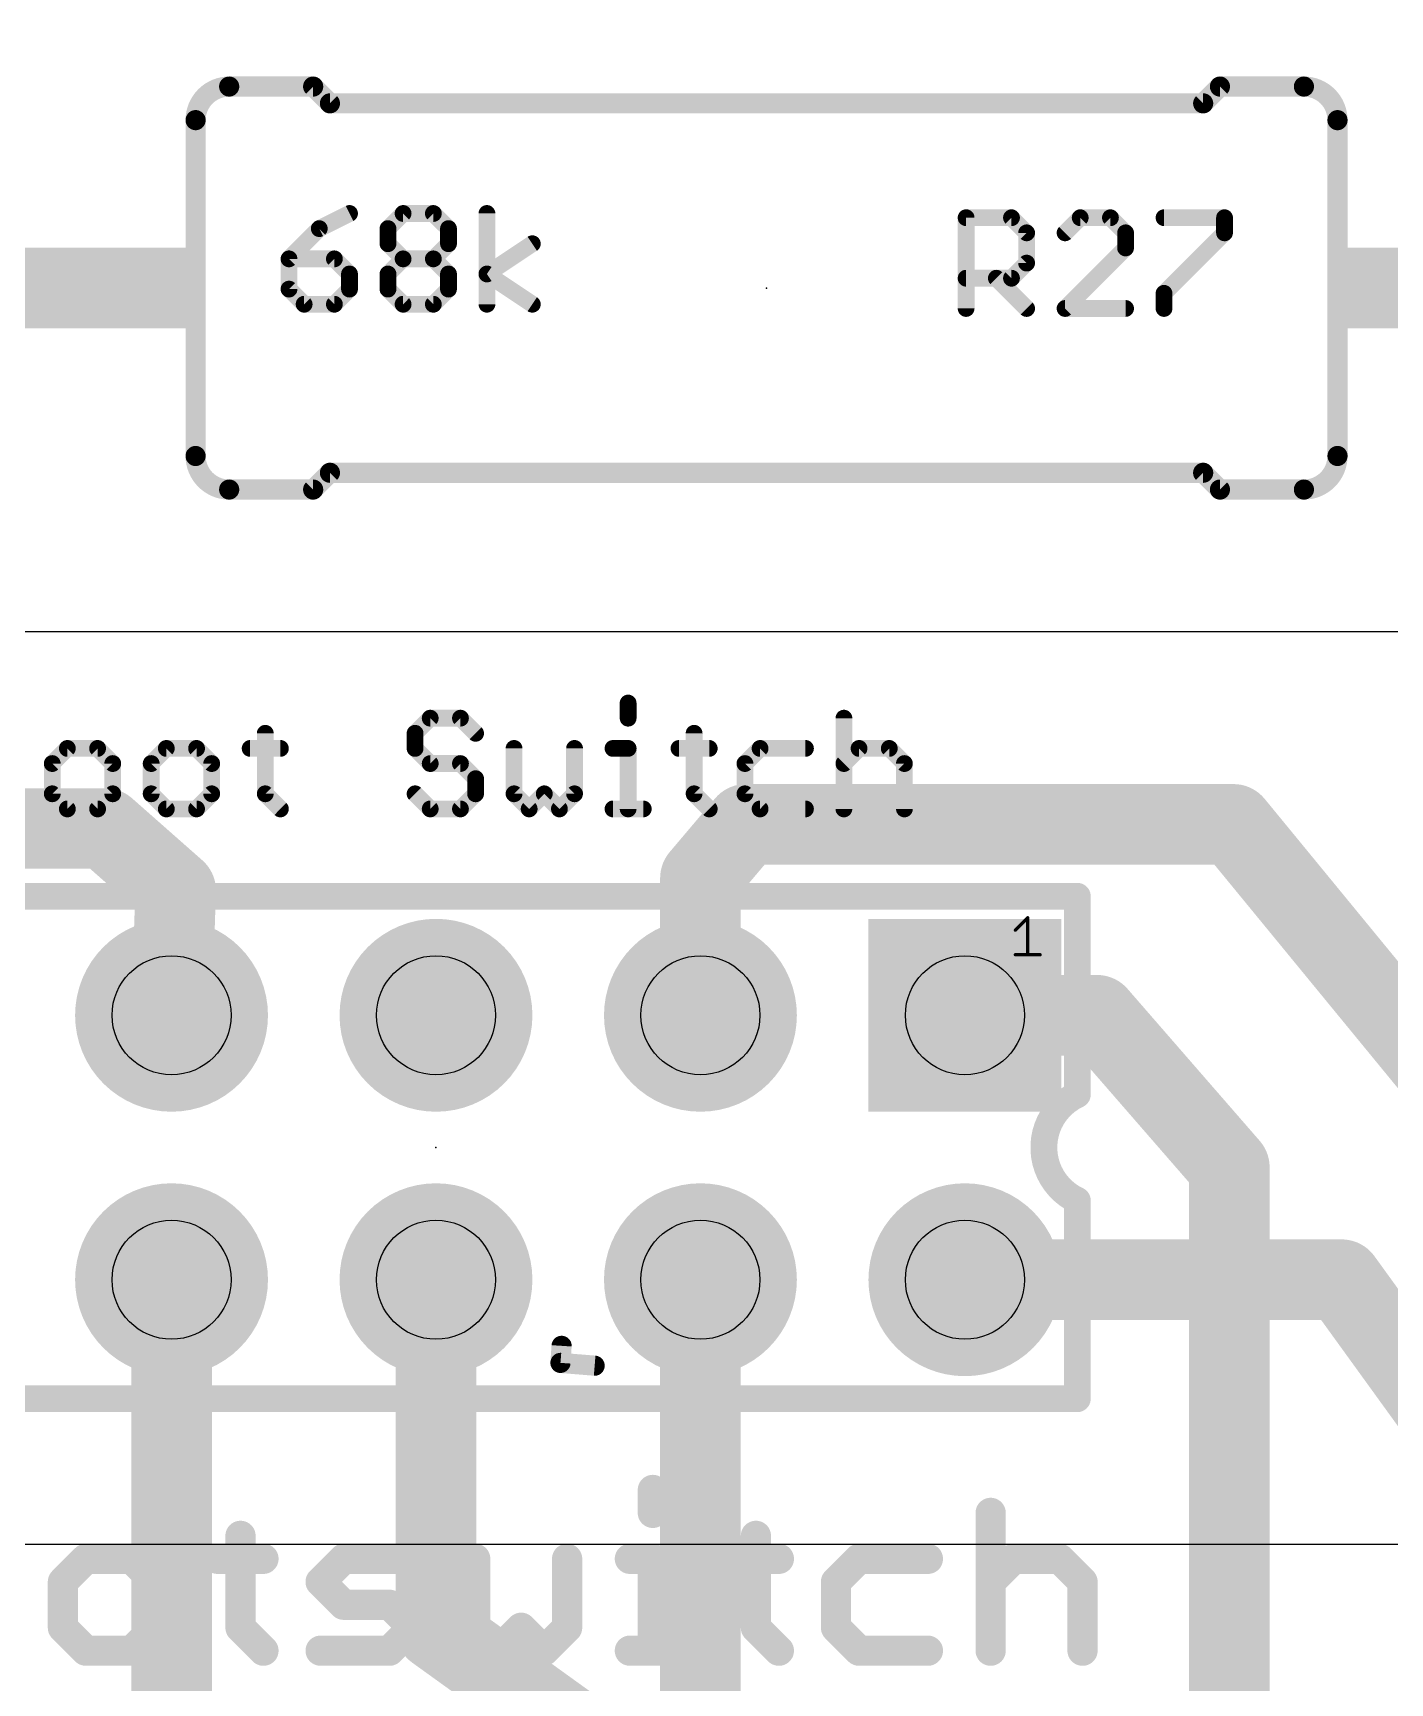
# Model space of a CAD drawing. Header units: inches. Extents: x -5 to 142, y -3 to 122.
# Drawn here: x 36.95 to 47.22, y 33.45 to 45.93 of the extents above; entities that cross this region are included whole.
import ezdxf

# ---------------------------------------------------------------- set-up
doc = ezdxf.new("R2010")
doc.units = ezdxf.units.IN
doc.header["$MEASUREMENT"] = 0
for name, color, linetype in [('1', 22, 'Continuous'), ('16', 175, 'Continuous'), ('17', 82, 'Continuous'), ('20', 7, 'Continuous'), ('21', 253, 'Continuous'), ('23', 7, 'Continuous'), ('25', 253, 'Continuous'), ('27', 253, 'Continuous'), ('29', 253, 'Continuous'), ('44', 253, 'Continuous'), ('51', 253, 'Continuous')]:
    doc.layers.add(name, color=color, linetype=linetype)

# ---------------------------------------------------------------- blocks, each defined once
blk = doc.blocks.new('RECT')
blk.add_solid([(-0.5, -0.5), (0.5, -0.5), (-0.5, 0.5), (0.5, 0.5)])
blk = doc.blocks.new('SQUAREP')
blk.add_solid([(-0.5, -0.5), (0.5, -0.5), (-0.5, 0.5), (0.5, 0.5)])
blk = doc.blocks.new('ROUNDP')
at = {"const_width": 0.5}
blk.add_lwpolyline([(0, -0.25, 1), (0, 0.25, 1), (0, -0.25)], format="xyb", dxfattribs=at)

msp = doc.modelspace()

# ---------------------------------------------------------------- linework, layer by layer
msp.add_lwpolyline([(137, 106.5), (128, 106.5), (128, 85.5), (109.5, 85.5), (109.5, 80.5), (2, 80.5), (2, 34.5), (127, 34.5), (127, 9.5), (137, 9.5), (137, 34.5), (137, 80.5), (137, 85.5)], close=True)
at = {"layer": '1', "const_width": 0.6096}
for points in [[(42, 39.5375), (42.3438, 39.9438)], [(42.3438, 39.9438), (46.0312, 39.9438)], [(46.0312, 39.9438), (47.75, 37.85)], [(42, 38.5), (42, 39.5375)], [(44, 38.5), (45, 38.5)], [(45, 38.5), (46, 37.35)], [(46, 37.35), (46, 29.35)], [(42, 36.5), (42, 31.85)]]:
    msp.add_lwpolyline(points, dxfattribs=at)
at = {"layer": '1', "const_width": 0.3048}
for points in [[(42.3438, 40.0962, 1), (42.3438, 39.7913)], [(42.4601, 39.8453, 1), (42.2274, 40.0422)], [(46.149, 40.0404, 1), (45.9135, 39.8471)], [(46.0312, 39.7913, 1), (46.0312, 40.0962)], [(42.1524, 39.5375, 1), (41.8476, 39.5375)], [(41.8837, 39.6359, 1), (42.1163, 39.4391)], [(44, 38.6524, 1), (44, 38.3476)], [(45.115, 38.6, 1), (44.885, 38.4)], [(45, 38.3476, 1), (45, 38.6524)], [(41.8476, 38.5, 1), (42.1524, 38.5)], [(46.1524, 37.35, 1), (45.8476, 37.35)], [(45.885, 37.25, 1), (46.115, 37.45)], [(42.1524, 36.5, 1), (41.8476, 36.5)]]:
    msp.add_lwpolyline(points, format="xyb", dxfattribs=at)
at = {"layer": '16'}
for points, const_width in [([(34.5, 39.9125), (37.5, 39.9125)], 0.6096), ([(37.5, 39.9125), (38.0312, 39.4438)], 0.6096), ([(38.0312, 39.4438), (38, 38.5)], 0.6096), ([(38, 36.5), (38, 32.3188)], 0.6096), ([(40, 33.85), (40, 36.5)], 0.6096), ([(44, 36.5), (46.85, 36.5)], 0.6096), ([(46.85, 36.5), (47.75, 35.2562)], 0.6096), ([(40.95, 36), (40.9413, 35.871)], 0.1524), ([(41.2, 35.85), (40.9413, 35.871)], 0.1524), ([(42.3438, 32.1625), (40, 33.85)], 0.6096)]:
    msp.add_lwpolyline(points, dxfattribs=dict(at, const_width=const_width))
for points, const_width in [([(37.6008, 40.0268, 1), (37.3992, 39.7982)], 0.3048), ([(37.5, 39.7601, 1), (37.5, 40.0649)], 0.3048), ([(38.1836, 39.4387, 1), (37.8789, 39.4488)], 0.3048), ([(37.9304, 39.3295, 1), (38.1321, 39.558)], 0.3048), ([(37.8477, 38.505, 1), (38.1523, 38.495)], 0.3048), ([(38.1524, 36.5, 1), (37.8476, 36.5)], 0.3048), ([(40.1524, 36.5, 1), (39.8476, 36.5)], 0.3048), ([(44, 36.6524, 1), (44, 36.3476)], 0.3048), ([(46.9735, 36.5893, 1), (46.7265, 36.4107)], 0.3048), ([(46.85, 36.3476, 1), (46.85, 36.6524)], 0.3048), ([(40.988, 35.9975, 1), (40.912, 36.0025)], 0.0762), ([(40.9444, 35.909, 1), (40.9383, 35.833)], 0.0762), ([(40.9033, 35.8736, 1), (40.9794, 35.8685)], 0.0762), ([(41.1969, 35.812, 1), (41.2031, 35.888)], 0.0762), ([(40.089, 33.9737, 1), (39.911, 33.7263)], 0.3048), ([(39.8476, 33.85, 1), (40.1524, 33.85)], 0.3048)]:
    msp.add_lwpolyline(points, format="xyb", dxfattribs=dict(at, const_width=const_width))
at = {"layer": '20'}
for p, q in [((49.55, 41.4), (30.45, 41.4)), ((2, 34.5), (127, 34.5))]:
    msp.add_line(p, q, dxfattribs=at)
at = {"layer": '21'}
for points, const_width in [([(38.436, 45.524, 0.4142), (38.182, 45.27)], 0.1524), ([(38.436, 45.5621, 1), (38.436, 45.4859)], 0.0762), ([(38.436, 45.4859, 1), (38.436, 45.5621)], 0.0762), ([(39.0979, 45.5509, 1), (39.0441, 45.4971)], 0.0762), ([(39.071, 45.4859, 1), (39.071, 45.5621)], 0.0762), ([(45.929, 45.5621, 1), (45.929, 45.4859)], 0.0762), ([(45.9559, 45.4971, 1), (45.9021, 45.5509)], 0.0762), ([(46.818, 45.27, 0.4142), (46.564, 45.524)], 0.1524), ([(46.564, 45.5621, 1), (46.564, 45.4859)], 0.0762), ([(46.564, 45.4859, 1), (46.564, 45.5621)], 0.0762), ([(39.198, 45.4351, 1), (39.198, 45.3589)], 0.0762), ([(39.1711, 45.3701, 1), (39.2249, 45.4239)], 0.0762), ([(45.7751, 45.4239, 1), (45.8289, 45.3701)], 0.0762), ([(45.802, 45.3589, 1), (45.802, 45.4351)], 0.0762), ([(38.2201, 45.27, 1), (38.1439, 45.27)], 0.0762), ([(38.1439, 45.27, 1), (38.2201, 45.27)], 0.0762), ([(46.8561, 45.27, 1), (46.7799, 45.27)], 0.0762), ([(46.7799, 45.27, 1), (46.8561, 45.27)], 0.0762), ([(38.182, 42.73, 0.4142), (38.436, 42.476)], 0.1524), ([(38.2201, 42.73, 1), (38.1439, 42.73)], 0.0762), ([(46.564, 42.476, 0.4142), (46.818, 42.73)], 0.1524), ([(46.8561, 42.73, 1), (46.7799, 42.73)], 0.0762), ([(38.1439, 42.73, 1), (38.2201, 42.73)], 0.0762), ([(39.198, 42.6411, 1), (39.198, 42.5649)], 0.0762), ([(39.2249, 42.5761, 1), (39.1711, 42.6299)], 0.0762), ([(45.8289, 42.6299, 1), (45.7751, 42.5761)], 0.0762), ([(45.802, 42.5649, 1), (45.802, 42.6411)], 0.0762), ([(46.7799, 42.73, 1), (46.8561, 42.73)], 0.0762), ([(38.436, 42.5141, 1), (38.436, 42.4379)], 0.0762), ([(38.436, 42.4379, 1), (38.436, 42.5141)], 0.0762), ([(39.0441, 42.5029, 1), (39.0979, 42.4491)], 0.0762), ([(39.071, 42.4379, 1), (39.071, 42.5141)], 0.0762), ([(45.929, 42.5141, 1), (45.929, 42.4379)], 0.0762), ([(45.9021, 42.4491, 1), (45.9559, 42.5029)], 0.0762), ([(46.564, 42.5141, 1), (46.564, 42.4379)], 0.0762), ([(46.564, 42.4379, 1), (46.564, 42.5141)], 0.0762), ([(44.9008, 39.4, 1), (44.7992, 39.4)], 0.1016), ([(44.9008, 39.4, 1), (44.7992, 39.4)], 0.1016), ([(44.85, 39.3492, 1), (44.85, 39.4508)], 0.1016), ([(44.85, 39.3492, 1), (44.85, 39.4508)], 0.1016), ([(44.4816, 39.2375, 1), (44.4689, 39.2375)], 0.0127), ([(44.4816, 39.2375, 1), (44.4689, 39.2375)], 0.0127), ([(44.4797, 39.233, 1), (44.4708, 39.242)], 0.0127), ([(44.4797, 39.233, 1), (44.4708, 39.242)], 0.0127), ([(44.3776, 39.1488, 1), (44.3865, 39.1398)], 0.0127), ([(44.3776, 39.1488, 1), (44.3865, 39.1398)], 0.0127), ([(44.382, 38.9643, 1), (44.382, 38.9515)], 0.0127), ([(44.382, 38.9643, 1), (44.382, 38.9516)], 0.0127), ([(44.4689, 38.9579, 1), (44.4816, 38.9579)], 0.0127), ([(44.4689, 38.9579, 1), (44.4816, 38.9579)], 0.0127), ([(44.5685, 38.9516, 1), (44.5685, 38.9643)], 0.0127), ([(44.5685, 38.9515, 1), (44.5685, 38.9643)], 0.0127), ([(44.85, 37.9, 0.6321), (44.85, 37.1)], 0.2032), ([(44.85, 37.9, 0.6321), (44.85, 37.1)], 0.2032), ([(44.7992, 37.9, 1), (44.9008, 37.9)], 0.1016), ([(44.7992, 37.9, 1), (44.9008, 37.9)], 0.1016), ([(44.8718, 37.8541, 1), (44.8282, 37.9459)], 0.1016), ([(44.8718, 37.8541, 1), (44.8282, 37.9459)], 0.1016), ([(44.9008, 37.1, 1), (44.7992, 37.1)], 0.1016), ([(44.9008, 37.1, 1), (44.7992, 37.1)], 0.1016), ([(44.8282, 37.0541, 1), (44.8718, 37.1459)], 0.1016), ([(44.8282, 37.0541, 1), (44.8718, 37.1459)], 0.1016), ([(44.85, 35.5492, 1), (44.85, 35.6508)], 0.1016), ([(44.85, 35.5492, 1), (44.85, 35.6508)], 0.1016), ([(44.7992, 35.6, 1), (44.9008, 35.6)], 0.1016), ([(44.7992, 35.6, 1), (44.9008, 35.6)], 0.1016)]:
    msp.add_lwpolyline(points, format="xyb", dxfattribs=dict(at, const_width=const_width))
for points, const_width in [([(38.436, 45.524), (39.071, 45.524)], 0.1524), ([(39.198, 45.397), (39.071, 45.524)], 0.1524), ([(45.802, 45.397), (45.929, 45.524)], 0.1524), ([(46.564, 45.524), (45.929, 45.524)], 0.1524), ([(39.198, 45.397), (45.802, 45.397)], 0.1524), ([(38.182, 45.27), (38.182, 42.73)], 0.1524), ([(46.818, 45.27), (46.818, 42.73)], 0.1524), ([(39.198, 42.603), (39.071, 42.476)], 0.1524), ([(39.198, 42.603), (45.802, 42.603)], 0.1524), ([(45.802, 42.603), (45.929, 42.476)], 0.1524), ([(38.436, 42.476), (39.071, 42.476)], 0.1524), ([(46.564, 42.476), (45.929, 42.476)], 0.1524), ([(44.85, 39.4), (35.15, 39.4)], 0.2032), ([(44.85, 39.4), (35.15, 39.4)], 0.2032), ([(44.85, 37.9), (44.85, 39.4)], 0.2032), ([(44.85, 37.9), (44.85, 39.4)], 0.2032), ([(44.382, 39.1443), (44.4753, 39.2375)], 0.0254), ([(44.382, 39.1443), (44.4753, 39.2375)], 0.0254), ([(44.4753, 39.2375), (44.4753, 38.9579)], 0.0254), ([(44.4753, 39.2375), (44.4753, 38.9579)], 0.0254), ([(44.382, 38.9579), (44.5685, 38.9579)], 0.0254), ([(44.382, 38.9579), (44.5685, 38.9579)], 0.0254), ([(44.85, 35.6), (44.85, 37.1)], 0.2032), ([(44.85, 35.6), (44.85, 37.1)], 0.2032), ([(35.15, 35.6), (44.85, 35.6)], 0.2032), ([(35.15, 35.6), (44.85, 35.6)], 0.2032)]:
    msp.add_lwpolyline(points, dxfattribs=dict(at, const_width=const_width))
at = {"layer": '23'}
for p in [(42.5, 44), (40, 37.5), (40, 37.5)]:
    msp.add_point(p, dxfattribs=at)
at = {"layer": '25', "const_width": 0.0635}
for points in [[(44.041, 44.5321, 1), (43.9775, 44.5321)], [(44.0093, 44.5638, 1), (44.0093, 44.5003)], [(44.3749, 44.5545, 1), (44.33, 44.5096)], [(44.3524, 44.5003, 1), (44.3524, 44.5638)], [(44.8721, 44.5638, 1), (44.8721, 44.5003)], [(44.8945, 44.5096, 1), (44.8496, 44.5545)], [(45.1233, 44.5545, 1), (45.0784, 44.5096)], [(45.1009, 44.5003, 1), (45.1009, 44.5638)], [(45.5061, 44.5638, 1), (45.5061, 44.5003)], [(45.9954, 44.5321, 1), (45.9319, 44.5321)], [(45.9637, 44.5003, 1), (45.9637, 44.5638)], [(44.4986, 44.4177, 1), (44.4351, 44.4177)], [(44.4444, 44.3952, 1), (44.4893, 44.4401)], [(44.7352, 44.4401, 1), (44.7801, 44.3952)], [(45.247, 44.4177, 1), (45.1835, 44.4177)], [(45.1928, 44.3952, 1), (45.2377, 44.4401)], [(45.9319, 44.4177, 1), (45.9954, 44.4177)], [(45.9861, 44.3952, 1), (45.9412, 44.4401)], [(45.1835, 44.3033, 1), (45.247, 44.3033)], [(45.2377, 44.2808, 1), (45.1928, 44.3257)], [(44.4351, 44.1889, 1), (44.4986, 44.1889)], [(44.4893, 44.1664, 1), (44.4444, 44.2113)], [(44.0093, 44.1062, 1), (44.0093, 44.0427)], [(44.2605, 44.0969, 1), (44.2156, 44.052)], [(44.33, 44.0969, 1), (44.3749, 44.052)], [(44.3524, 44.0427, 1), (44.3524, 44.1062)], [(45.5378, 43.9601, 1), (45.4743, 43.9601)], [(45.4836, 43.9825, 1), (45.5285, 43.9376)], [(43.9775, 43.8457, 1), (44.041, 43.8457)], [(44.4444, 43.8232, 1), (44.4893, 43.8682)], [(44.7352, 43.8682, 1), (44.7801, 43.8232)], [(44.7577, 43.8775, 1), (44.7577, 43.814)], [(45.2153, 43.814, 1), (45.2153, 43.8775)], [(45.4743, 43.8457, 1), (45.5378, 43.8457)]]:
    msp.add_lwpolyline(points, format="xyb", dxfattribs=at)
at = {"layer": '25', "const_width": 0.127}
for points in [[(44.0093, 43.8457), (44.0093, 44.5321)], [(44.0093, 44.5321), (44.3524, 44.5321)], [(44.3524, 44.5321), (44.4668, 44.4177)], [(44.8721, 44.5321), (44.7577, 44.4177)], [(45.1009, 44.5321), (44.8721, 44.5321)], [(45.2153, 44.4177), (45.1009, 44.5321)], [(45.5061, 44.5321), (45.9637, 44.5321)], [(45.9637, 44.5321), (45.9637, 44.4177)], [(44.4668, 44.4177), (44.4668, 44.1889)], [(45.2153, 44.3033), (45.2153, 44.4177)], [(45.9637, 44.4177), (45.5061, 43.9601)], [(44.7577, 43.8457), (45.2153, 44.3033)], [(44.4668, 44.1889), (44.3524, 44.0745)], [(44.3524, 44.0745), (44.0093, 44.0745)], [(44.238, 44.0745), (44.4668, 43.8457)], [(45.5061, 43.9601), (45.5061, 43.8457)], [(45.2153, 43.8457), (44.7577, 43.8457)]]:
    msp.add_lwpolyline(points, dxfattribs=at)
at = {"layer": '27'}
for points, const_width in [([(39.3461, 44.5641), (39.1173, 44.4497)], 0.127), ([(39.6369, 44.4497), (39.7513, 44.5641)], 0.127), ([(39.7513, 44.5641), (39.9801, 44.5641)], 0.127), ([(39.9801, 44.5641), (40.0945, 44.4497)], 0.127), ([(40.3853, 43.8777), (40.3853, 44.5641)], 0.127), ([(39.1173, 44.4497), (38.8885, 44.2209)], 0.127), ([(39.6369, 44.3353), (39.6369, 44.4497)], 0.127), ([(40.0945, 44.4497), (40.0945, 44.3353)], 0.127), ([(39.7513, 44.2209), (39.6369, 44.3353)], 0.127), ([(40.0945, 44.3353), (39.9801, 44.2209)], 0.127), ([(40.3853, 44.1065), (40.7285, 44.3353)], 0.127), ([(38.8885, 44.2209), (38.8885, 43.9921)], 0.127), ([(39.2317, 44.2209), (38.8885, 44.2209)], 0.127), ([(39.3461, 44.1065), (39.2317, 44.2209)], 0.127), ([(39.6369, 44.1065), (39.7513, 44.2209)], 0.127), ([(39.7513, 44.2209), (39.9801, 44.2209)], 0.127), ([(39.9801, 44.2209), (40.0945, 44.1065)], 0.127), ([(38.8885, 43.9921), (39.0029, 43.8777)], 0.127), ([(39.2317, 43.8777), (39.3461, 43.9921)], 0.127), ([(39.3461, 43.9921), (39.3461, 44.1065)], 0.127), ([(39.6369, 43.9921), (39.6369, 44.1065)], 0.127), ([(39.7513, 43.8777), (39.6369, 43.9921)], 0.127), ([(40.0945, 43.9921), (39.9801, 43.8777)], 0.127), ([(40.0945, 44.1065), (40.0945, 43.9921)], 0.127), ([(40.7285, 43.8777), (40.3853, 44.1065)], 0.127), ([(39.0029, 43.8777), (39.2317, 43.8777)], 0.127), ([(39.9801, 43.8777), (39.7513, 43.8777)], 0.127), ([(39.9563, 40.7471), (39.842, 40.6327)], 0.127), ([(40.1851, 40.7471), (39.9563, 40.7471)], 0.127), ([(40.2995, 40.6327), (40.1851, 40.7471)], 0.127), ([(41.4532, 40.8615), (41.4532, 40.7471)], 0.127), ([(43.0851, 40.7471), (43.0851, 40.0607)], 0.127), ([(38.709, 40.6327), (38.709, 40.1751)], 0.127), ([(39.842, 40.6327), (39.842, 40.5183)], 0.127), ([(41.9521, 40.6327), (41.9521, 40.1751)], 0.127), ([(37.2122, 40.5183), (37.0978, 40.4039)], 0.127), ([(37.441, 40.5183), (37.2122, 40.5183)], 0.127), ([(37.5554, 40.4039), (37.441, 40.5183)], 0.127), ([(37.9606, 40.5183), (37.8462, 40.4039)], 0.127), ([(38.1894, 40.5183), (37.9606, 40.5183)], 0.127), ([(38.3038, 40.4039), (38.1894, 40.5183)], 0.127), ([(38.5946, 40.5183), (38.8234, 40.5183)], 0.127), ([(39.842, 40.5183), (39.9563, 40.4039)], 0.127), ([(40.5904, 40.5183), (40.5904, 40.1751)], 0.127), ([(41.048, 40.1751), (41.048, 40.5183)], 0.127), ([(41.3388, 40.5183), (41.4532, 40.5183)], 0.127), ([(41.4532, 40.5183), (41.4532, 40.0607)], 0.127), ([(41.8377, 40.5183), (42.0665, 40.5183)], 0.127), ([(42.4511, 40.5183), (42.3367, 40.4039)], 0.127), ([(42.7943, 40.5183), (42.4511, 40.5183)], 0.127), ([(43.0851, 40.4039), (43.1995, 40.5183)], 0.127), ([(43.1995, 40.5183), (43.4283, 40.5183)], 0.127), ([(43.4283, 40.5183), (43.5427, 40.4039)], 0.127), ([(37.0978, 40.4039), (37.0978, 40.1751)], 0.127), ([(37.5554, 40.1751), (37.5554, 40.4039)], 0.127), ([(37.8462, 40.4039), (37.8462, 40.1751)], 0.127), ([(38.3038, 40.1751), (38.3038, 40.4039)], 0.127), ([(39.9563, 40.4039), (40.1851, 40.4039)], 0.127), ([(40.1851, 40.4039), (40.2995, 40.2895)], 0.127), ([(42.3367, 40.4039), (42.3367, 40.1751)], 0.127), ([(43.5427, 40.4039), (43.5427, 40.0607)], 0.127), ([(40.2995, 40.2895), (40.2995, 40.1751)], 0.127), ([(37.0978, 40.1751), (37.2122, 40.0607)], 0.127), ([(37.441, 40.0607), (37.5554, 40.1751)], 0.127), ([(37.8462, 40.1751), (37.9606, 40.0607)], 0.127), ([(38.1894, 40.0607), (38.3038, 40.1751)], 0.127), ([(38.709, 40.1751), (38.8234, 40.0607)], 0.127), ([(39.9563, 40.0607), (39.842, 40.1751)], 0.127), ([(40.2995, 40.1751), (40.1851, 40.0607)], 0.127), ([(40.5904, 40.1751), (40.7048, 40.0607)], 0.127), ([(40.7048, 40.0607), (40.8192, 40.1751)], 0.127), ([(40.8192, 40.1751), (40.9336, 40.0607)], 0.127), ([(40.9336, 40.0607), (41.048, 40.1751)], 0.127), ([(41.9521, 40.1751), (42.0665, 40.0607)], 0.127), ([(42.3367, 40.1751), (42.4511, 40.0607)], 0.127), ([(37.2122, 40.0607), (37.441, 40.0607)], 0.127), ([(37.9606, 40.0607), (38.1894, 40.0607)], 0.127), ([(40.1851, 40.0607), (39.9563, 40.0607)], 0.127), ([(41.3388, 40.0607), (41.5676, 40.0607)], 0.127), ([(42.4511, 40.0607), (42.7943, 40.0607)], 0.127), ([(41.64, 34.9103), (41.64, 34.7366)], 0.2286), ([(44.1949, 34.7366), (44.1949, 33.6943)], 0.2286), ([(38.5216, 34.5629), (38.5216, 33.868)], 0.2286), ([(42.4196, 34.5629), (42.4196, 33.868)], 0.2286), ([(37.3522, 34.3892), (37.1785, 34.2154)], 0.2286), ([(37.6996, 34.3892), (37.3522, 34.3892)], 0.2286), ([(37.8734, 34.2154), (37.6996, 34.3892)], 0.2286), ([(38.3479, 34.3892), (38.6953, 34.3892)], 0.2286), ([(39.1275, 34.2154), (39.3012, 34.3892)], 0.2286), ([(39.3012, 34.3892), (39.8224, 34.3892)], 0.2286), ([(40.2969, 34.3892), (40.2969, 33.868)], 0.2286), ([(40.9917, 33.868), (40.9917, 34.3892)], 0.2286), ([(41.4663, 34.3892), (41.64, 34.3892)], 0.2286), ([(41.64, 34.3892), (41.64, 33.6943)], 0.2286), ([(42.2459, 34.3892), (42.5933, 34.3892)], 0.2286), ([(43.1992, 34.3892), (43.0255, 34.2154)], 0.2286), ([(43.7203, 34.3892), (43.1992, 34.3892)], 0.2286), ([(44.1949, 34.2154), (44.3686, 34.3892)], 0.2286), ([(44.3686, 34.3892), (44.716, 34.3892)], 0.2286), ([(44.716, 34.3892), (44.8897, 34.2154)], 0.2286), ([(37.1785, 34.2154), (37.1785, 33.868)], 0.2286), ([(37.8734, 33.868), (37.8734, 34.2154)], 0.2286), ([(39.3012, 34.0417), (39.1275, 34.2154)], 0.2286), ([(43.0255, 34.2154), (43.0255, 33.868)], 0.2286), ([(44.8897, 34.2154), (44.8897, 33.6943)], 0.2286), ([(39.6486, 34.0417), (39.3012, 34.0417)], 0.2286), ([(39.8224, 33.868), (39.6486, 34.0417)], 0.2286), ([(37.1785, 33.868), (37.3522, 33.6943)], 0.2286), ([(37.6996, 33.6943), (37.8734, 33.868)], 0.2286), ([(38.5216, 33.868), (38.6953, 33.6943)], 0.2286), ([(39.6486, 33.6943), (39.8224, 33.868)], 0.2286), ([(40.2969, 33.868), (40.4706, 33.6943)], 0.2286), ([(40.4706, 33.6943), (40.6443, 33.868)], 0.2286), ([(40.6443, 33.868), (40.818, 33.6943)], 0.2286), ([(40.818, 33.6943), (40.9917, 33.868)], 0.2286), ([(42.4196, 33.868), (42.5933, 33.6943)], 0.2286), ([(43.0255, 33.868), (43.1992, 33.6943)], 0.2286), ([(37.3522, 33.6943), (37.6996, 33.6943)], 0.2286), ([(39.1275, 33.6943), (39.6486, 33.6943)], 0.2286), ([(41.4663, 33.6943), (41.8137, 33.6943)], 0.2286), ([(43.1992, 33.6943), (43.7203, 33.6943)], 0.2286)]:
    msp.add_lwpolyline(points, dxfattribs=dict(at, const_width=const_width))
for points, const_width in [([(39.3603, 44.5357, 1), (39.3319, 44.5925)], 0.0635), ([(39.7513, 44.5958, 1), (39.7513, 44.5323)], 0.0635), ([(39.7738, 44.5416, 1), (39.7289, 44.5865)], 0.0635), ([(40.0026, 44.5865, 1), (39.9577, 44.5416)], 0.0635), ([(39.9801, 44.5323, 1), (39.9801, 44.5958)], 0.0635), ([(40.4171, 44.5641, 1), (40.3536, 44.5641)], 0.0635), ([(39.1031, 44.4781, 1), (39.1315, 44.4213)], 0.0635), ([(39.1397, 44.4272, 1), (39.0948, 44.4721)], 0.0635), ([(39.6687, 44.4497, 1), (39.6052, 44.4497)], 0.0635), ([(39.6145, 44.4721, 1), (39.6594, 44.4272)], 0.0635), ([(40.1263, 44.4497, 1), (40.0628, 44.4497)], 0.0635), ([(40.0721, 44.4272, 1), (40.117, 44.4721)], 0.0635), ([(39.6052, 44.3353, 1), (39.6687, 44.3353)], 0.0635), ([(39.6594, 44.3577, 1), (39.6145, 44.3128)], 0.0635), ([(40.0628, 44.3353, 1), (40.1263, 44.3353)], 0.0635), ([(40.117, 44.3128, 1), (40.0721, 44.3577)], 0.0635), ([(40.7461, 44.3089, 1), (40.7109, 44.3617)], 0.0635), ([(38.9203, 44.2209, 1), (38.8567, 44.2209)], 0.0635), ([(38.8885, 44.2526, 1), (38.8885, 44.1891)], 0.0635), ([(38.866, 44.2433, 1), (38.911, 44.1984)], 0.0635), ([(39.2541, 44.2433, 1), (39.2092, 44.1984)], 0.0635), ([(39.2317, 44.1891, 1), (39.2317, 44.2526)], 0.0635), ([(39.7513, 44.2526, 1), (39.7513, 44.1891)], 0.0635), ([(39.7738, 44.1984, 1), (39.7289, 44.2433)], 0.0635), ([(39.7289, 44.1984, 1), (39.7738, 44.2433)], 0.0635), ([(40.0026, 44.2433, 1), (39.9577, 44.1984)], 0.0635), ([(39.9577, 44.2433, 1), (40.0026, 44.1984)], 0.0635), ([(39.9801, 44.1891, 1), (39.9801, 44.2526)], 0.0635), ([(38.911, 44.0145, 1), (38.866, 43.9696)], 0.0635), ([(39.3778, 44.1065, 1), (39.3143, 44.1065)], 0.0635), ([(39.3236, 44.084, 1), (39.3685, 44.1289)], 0.0635), ([(39.3685, 43.9696, 1), (39.3236, 44.0145)], 0.0635), ([(39.6687, 44.1065, 1), (39.6052, 44.1065)], 0.0635), ([(39.6145, 44.1289, 1), (39.6594, 44.084)], 0.0635), ([(39.6594, 44.0145, 1), (39.6145, 43.9696)], 0.0635), ([(40.1263, 44.1065, 1), (40.0628, 44.1065)], 0.0635), ([(40.0721, 44.084, 1), (40.117, 44.1289)], 0.0635), ([(40.117, 43.9696, 1), (40.0721, 44.0145)], 0.0635), ([(40.4029, 44.1329, 1), (40.3677, 44.0801)], 0.0635), ([(40.3677, 44.1329, 1), (40.4029, 44.0801)], 0.0635), ([(38.8567, 43.9921, 1), (38.9203, 43.9921)], 0.0635), ([(39.0029, 43.9095, 1), (39.0029, 43.846)], 0.0635), ([(38.9804, 43.8552, 1), (39.0253, 43.9002)], 0.0635), ([(39.2092, 43.9002, 1), (39.2541, 43.8552)], 0.0635), ([(39.2317, 43.846, 1), (39.2317, 43.9095)], 0.0635), ([(39.3143, 43.9921, 1), (39.3778, 43.9921)], 0.0635), ([(39.6052, 43.9921, 1), (39.6687, 43.9921)], 0.0635), ([(39.7513, 43.9095, 1), (39.7513, 43.846)], 0.0635), ([(39.7289, 43.8552, 1), (39.7738, 43.9002)], 0.0635), ([(39.9577, 43.9002, 1), (40.0026, 43.8552)], 0.0635), ([(39.9801, 43.846, 1), (39.9801, 43.9095)], 0.0635), ([(40.0628, 43.9921, 1), (40.1263, 43.9921)], 0.0635), ([(40.7109, 43.8513, 1), (40.7461, 43.9041)], 0.0635), ([(40.3536, 43.8777, 1), (40.4171, 43.8777)], 0.0635), ([(39.9563, 40.7788, 1), (39.9563, 40.7153)], 0.0635), ([(39.9788, 40.7246, 1), (39.9339, 40.7695)], 0.0635), ([(40.2076, 40.7695, 1), (40.1627, 40.7246)], 0.0635), ([(40.1851, 40.7153, 1), (40.1851, 40.7788)], 0.0635), ([(41.4849, 40.8615, 1), (41.4214, 40.8615)], 0.0635), ([(43.1168, 40.7471, 1), (43.0533, 40.7471)], 0.0635), ([(38.7407, 40.6327, 1), (38.6772, 40.6327)], 0.0635), ([(39.8737, 40.6327, 1), (39.8102, 40.6327)], 0.0635), ([(39.8195, 40.6551, 1), (39.8644, 40.6102)], 0.0635), ([(40.2771, 40.6102, 1), (40.322, 40.6551)], 0.0635), ([(41.4214, 40.7471, 1), (41.4849, 40.7471)], 0.0635), ([(41.9839, 40.6327, 1), (41.9204, 40.6327)], 0.0635), ([(37.2122, 40.55, 1), (37.2122, 40.4865)], 0.0635), ([(37.2346, 40.4958, 1), (37.1897, 40.5407)], 0.0635), ([(37.4634, 40.5407, 1), (37.4185, 40.4958)], 0.0635), ([(37.441, 40.4865, 1), (37.441, 40.55)], 0.0635), ([(37.9606, 40.55, 1), (37.9606, 40.4865)], 0.0635), ([(37.983, 40.4958, 1), (37.9381, 40.5407)], 0.0635), ([(38.2118, 40.5407, 1), (38.1669, 40.4958)], 0.0635), ([(38.1894, 40.4865, 1), (38.1894, 40.55)], 0.0635), ([(38.5946, 40.55, 1), (38.5946, 40.4865)], 0.0635), ([(38.8234, 40.4865, 1), (38.8234, 40.55)], 0.0635), ([(39.8644, 40.5407, 1), (39.8195, 40.4958)], 0.0635), ([(40.6221, 40.5183, 1), (40.5586, 40.5183)], 0.0635), ([(41.0797, 40.5183, 1), (41.0162, 40.5183)], 0.0635), ([(41.3388, 40.55, 1), (41.3388, 40.4865)], 0.0635), ([(41.4849, 40.5183, 1), (41.4214, 40.5183)], 0.0635), ([(41.4532, 40.4865, 1), (41.4532, 40.55)], 0.0635), ([(41.8377, 40.55, 1), (41.8377, 40.4865)], 0.0635), ([(42.0665, 40.4865, 1), (42.0665, 40.55)], 0.0635), ([(42.4511, 40.55, 1), (42.4511, 40.4865)], 0.0635), ([(42.4735, 40.4958, 1), (42.4286, 40.5407)], 0.0635), ([(42.7943, 40.4865, 1), (42.7943, 40.55)], 0.0635), ([(43.1995, 40.55, 1), (43.1995, 40.4865)], 0.0635), ([(43.2219, 40.4958, 1), (43.177, 40.5407)], 0.0635), ([(43.4507, 40.5407, 1), (43.4058, 40.4958)], 0.0635), ([(43.4283, 40.4865, 1), (43.4283, 40.55)], 0.0635), ([(37.1295, 40.4039, 1), (37.066, 40.4039)], 0.0635), ([(37.0753, 40.4263, 1), (37.1202, 40.3814)], 0.0635), ([(37.5871, 40.4039, 1), (37.5236, 40.4039)], 0.0635), ([(37.5329, 40.3814, 1), (37.5778, 40.4263)], 0.0635), ([(37.8779, 40.4039, 1), (37.8144, 40.4039)], 0.0635), ([(37.8237, 40.4263, 1), (37.8686, 40.3814)], 0.0635), ([(38.3355, 40.4039, 1), (38.272, 40.4039)], 0.0635), ([(38.2813, 40.3814, 1), (38.3262, 40.4263)], 0.0635), ([(39.8102, 40.5183, 1), (39.8737, 40.5183)], 0.0635), ([(39.9563, 40.4356, 1), (39.9563, 40.3721)], 0.0635), ([(39.9339, 40.3814, 1), (39.9788, 40.4263)], 0.0635), ([(40.2076, 40.4263, 1), (40.1627, 40.3814)], 0.0635), ([(40.1851, 40.3721, 1), (40.1851, 40.4356)], 0.0635), ([(42.3684, 40.4039, 1), (42.3049, 40.4039)], 0.0635), ([(42.3142, 40.4263, 1), (42.3591, 40.3814)], 0.0635), ([(43.0626, 40.4263, 1), (43.1075, 40.3814)], 0.0635), ([(43.5744, 40.4039, 1), (43.5109, 40.4039)], 0.0635), ([(43.5202, 40.3814, 1), (43.5651, 40.4263)], 0.0635), ([(40.3313, 40.2895, 1), (40.2678, 40.2895)], 0.0635), ([(40.2771, 40.267, 1), (40.322, 40.3119)], 0.0635), ([(37.066, 40.1751, 1), (37.1295, 40.1751)], 0.0635), ([(37.1202, 40.1975, 1), (37.0753, 40.1526)], 0.0635), ([(37.5236, 40.1751, 1), (37.5871, 40.1751)], 0.0635), ([(37.5778, 40.1526, 1), (37.5329, 40.1975)], 0.0635), ([(37.8144, 40.1751, 1), (37.8779, 40.1751)], 0.0635), ([(37.8686, 40.1975, 1), (37.8237, 40.1526)], 0.0635), ([(38.272, 40.1751, 1), (38.3355, 40.1751)], 0.0635), ([(38.3262, 40.1526, 1), (38.2813, 40.1975)], 0.0635), ([(38.6772, 40.1751, 1), (38.7407, 40.1751)], 0.0635), ([(38.7314, 40.1975, 1), (38.6865, 40.1526)], 0.0635), ([(39.8644, 40.1975, 1), (39.8195, 40.1526)], 0.0635), ([(40.2678, 40.1751, 1), (40.3313, 40.1751)], 0.0635), ([(40.322, 40.1526, 1), (40.2771, 40.1975)], 0.0635), ([(40.5586, 40.1751, 1), (40.6221, 40.1751)], 0.0635), ([(40.6128, 40.1975, 1), (40.5679, 40.1526)], 0.0635), ([(40.8416, 40.1975, 1), (40.7967, 40.1526)], 0.0635), ([(40.8416, 40.1526, 1), (40.7967, 40.1975)], 0.0635), ([(41.0162, 40.1751, 1), (41.0797, 40.1751)], 0.0635), ([(41.0704, 40.1526, 1), (41.0255, 40.1975)], 0.0635), ([(41.9204, 40.1751, 1), (41.9839, 40.1751)], 0.0635), ([(41.9746, 40.1975, 1), (41.9297, 40.1526)], 0.0635), ([(42.3591, 40.1975, 1), (42.3142, 40.1526)], 0.0635), ([(42.3049, 40.1751, 1), (42.3684, 40.1751)], 0.0635), ([(37.2122, 40.0925, 1), (37.2122, 40.029)], 0.0635), ([(37.1897, 40.0382, 1), (37.2346, 40.0832)], 0.0635), ([(37.4185, 40.0832, 1), (37.4634, 40.0382)], 0.0635), ([(37.441, 40.029, 1), (37.441, 40.0925)], 0.0635), ([(37.9606, 40.0925, 1), (37.9606, 40.029)], 0.0635), ([(37.9381, 40.0382, 1), (37.983, 40.0832)], 0.0635), ([(38.1669, 40.0832, 1), (38.2118, 40.0382)], 0.0635), ([(38.1894, 40.029, 1), (38.1894, 40.0925)], 0.0635), ([(38.8009, 40.0382, 1), (38.8458, 40.0832)], 0.0635), ([(39.9563, 40.0925, 1), (39.9563, 40.029)], 0.0635), ([(39.9339, 40.0382, 1), (39.9788, 40.0832)], 0.0635), ([(40.1627, 40.0832, 1), (40.2076, 40.0382)], 0.0635), ([(40.1851, 40.029, 1), (40.1851, 40.0925)], 0.0635), ([(40.6823, 40.0832, 1), (40.7272, 40.0382)], 0.0635), ([(40.6823, 40.0382, 1), (40.7272, 40.0832)], 0.0635), ([(40.9111, 40.0832, 1), (40.956, 40.0382)], 0.0635), ([(40.9111, 40.0382, 1), (40.956, 40.0832)], 0.0635), ([(41.3388, 40.0925, 1), (41.3388, 40.029)], 0.0635), ([(41.4214, 40.0607, 1), (41.4849, 40.0607)], 0.0635), ([(41.5676, 40.029, 1), (41.5676, 40.0925)], 0.0635), ([(42.0441, 40.0382, 1), (42.089, 40.0832)], 0.0635), ([(42.4511, 40.0925, 1), (42.4511, 40.029)], 0.0635), ([(42.4286, 40.0382, 1), (42.4735, 40.0832)], 0.0635), ([(42.7943, 40.029, 1), (42.7943, 40.0925)], 0.0635), ([(43.0533, 40.0607, 1), (43.1168, 40.0607)], 0.0635), ([(43.5109, 40.0607, 1), (43.5744, 40.0607)], 0.0635), ([(41.6972, 34.9103, 1), (41.5829, 34.9103)], 0.1143), ([(44.252, 34.7366, 1), (44.1377, 34.7366)], 0.1143), ([(41.5829, 34.7366, 1), (41.6972, 34.7366)], 0.1143), ([(38.5788, 34.5629, 1), (38.4645, 34.5629)], 0.1143), ([(42.4767, 34.5629, 1), (42.3624, 34.5629)], 0.1143), ([(37.3522, 34.4463, 1), (37.3522, 34.332)], 0.1143), ([(37.3926, 34.3487, 1), (37.3118, 34.4296)], 0.1143), ([(37.7401, 34.4296, 1), (37.6592, 34.3487)], 0.1143), ([(37.6996, 34.332, 1), (37.6996, 34.4463)], 0.1143), ([(38.3479, 34.4463, 1), (38.3479, 34.332)], 0.1143), ([(38.6953, 34.332, 1), (38.6953, 34.4463)], 0.1143), ([(39.3012, 34.4463, 1), (39.3012, 34.332)], 0.1143), ([(39.3416, 34.3487, 1), (39.2608, 34.4296)], 0.1143), ([(39.8224, 34.332, 1), (39.8224, 34.4463)], 0.1143), ([(40.354, 34.3892, 1), (40.2397, 34.3892)], 0.1143), ([(41.0489, 34.3892, 1), (40.9346, 34.3892)], 0.1143), ([(41.4663, 34.4463, 1), (41.4663, 34.332)], 0.1143), ([(41.6972, 34.3892, 1), (41.5829, 34.3892)], 0.1143), ([(41.64, 34.332, 1), (41.64, 34.4463)], 0.1143), ([(42.2459, 34.4463, 1), (42.2459, 34.332)], 0.1143), ([(42.5933, 34.332, 1), (42.5933, 34.4463)], 0.1143), ([(43.1992, 34.4463, 1), (43.1992, 34.332)], 0.1143), ([(43.2396, 34.3487, 1), (43.1588, 34.4296)], 0.1143), ([(43.7203, 34.332, 1), (43.7203, 34.4463)], 0.1143), ([(44.3686, 34.4463, 1), (44.3686, 34.332)], 0.1143), ([(44.409, 34.3487, 1), (44.3282, 34.4296)], 0.1143), ([(44.7564, 34.4296, 1), (44.6756, 34.3487)], 0.1143), ([(44.716, 34.332, 1), (44.716, 34.4463)], 0.1143), ([(37.2357, 34.2154, 1), (37.1214, 34.2154)], 0.1143), ([(37.9305, 34.2154, 1), (37.8162, 34.2154)], 0.1143), ([(39.1679, 34.2559, 1), (39.0871, 34.175)], 0.1143), ([(43.0826, 34.2154, 1), (42.9683, 34.2154)], 0.1143), ([(44.9469, 34.2154, 1), (44.8326, 34.2154)], 0.1143), ([(37.1381, 34.2559, 1), (37.2189, 34.175)], 0.1143), ([(37.8329, 34.175, 1), (37.9138, 34.2559)], 0.1143), ([(39.0871, 34.2559, 1), (39.1679, 34.175)], 0.1143), ([(42.9851, 34.2559, 1), (43.0659, 34.175)], 0.1143), ([(44.1545, 34.2559, 1), (44.2353, 34.175)], 0.1143), ([(44.8493, 34.175, 1), (44.9301, 34.2559)], 0.1143), ([(39.3012, 34.0989, 1), (39.3012, 33.9846)], 0.1143), ([(39.2608, 34.0013, 1), (39.3416, 34.0821)], 0.1143), ([(39.689, 34.0821, 1), (39.6082, 34.0013)], 0.1143), ([(39.6486, 33.9846, 1), (39.6486, 34.0989)], 0.1143), ([(37.2189, 33.9084, 1), (37.1381, 33.8276)], 0.1143), ([(37.9138, 33.8276, 1), (37.8329, 33.9084)], 0.1143), ([(38.562, 33.9084, 1), (38.4812, 33.8276)], 0.1143), ([(39.8628, 33.8276, 1), (39.7819, 33.9084)], 0.1143), ([(39.7819, 33.8276, 1), (39.8628, 33.9084)], 0.1143), ([(40.3373, 33.9084, 1), (40.2565, 33.8276)], 0.1143), ([(40.6847, 33.9084, 1), (40.6039, 33.8276)], 0.1143), ([(40.6847, 33.8276, 1), (40.6039, 33.9084)], 0.1143), ([(41.0322, 33.8276, 1), (40.9513, 33.9084)], 0.1143), ([(42.46, 33.9084, 1), (42.3792, 33.8276)], 0.1143), ([(43.0659, 33.9084, 1), (42.9851, 33.8276)], 0.1143), ([(37.1214, 33.868, 1), (37.2357, 33.868)], 0.1143), ([(37.8162, 33.868, 1), (37.9305, 33.868)], 0.1143), ([(38.4645, 33.868, 1), (38.5788, 33.868)], 0.1143), ([(40.2397, 33.868, 1), (40.354, 33.868)], 0.1143), ([(40.9346, 33.868, 1), (41.0489, 33.868)], 0.1143), ([(42.3624, 33.868, 1), (42.4767, 33.868)], 0.1143), ([(42.9683, 33.868, 1), (43.0826, 33.868)], 0.1143), ([(37.3522, 33.7515, 1), (37.3522, 33.6372)], 0.1143), ([(37.3118, 33.6539, 1), (37.3926, 33.7347)], 0.1143), ([(37.6592, 33.7347, 1), (37.7401, 33.6539)], 0.1143), ([(37.6996, 33.6372, 1), (37.6996, 33.7515)], 0.1143), ([(38.6549, 33.6539, 1), (38.7357, 33.7347)], 0.1143), ([(39.1275, 33.7515, 1), (39.1275, 33.6372)], 0.1143), ([(39.6082, 33.7347, 1), (39.689, 33.6539)], 0.1143), ([(39.6486, 33.6372, 1), (39.6486, 33.7515)], 0.1143), ([(40.4302, 33.7347, 1), (40.511, 33.6539)], 0.1143), ([(40.4302, 33.6539, 1), (40.511, 33.7347)], 0.1143), ([(40.7776, 33.7347, 1), (40.8584, 33.6539)], 0.1143), ([(40.7776, 33.6539, 1), (40.8584, 33.7347)], 0.1143), ([(41.4663, 33.7515, 1), (41.4663, 33.6372)], 0.1143), ([(41.5829, 33.6943, 1), (41.6972, 33.6943)], 0.1143), ([(41.8137, 33.6372, 1), (41.8137, 33.7515)], 0.1143), ([(42.5529, 33.6539, 1), (42.6337, 33.7347)], 0.1143), ([(43.1992, 33.7515, 1), (43.1992, 33.6372)], 0.1143), ([(43.1588, 33.6539, 1), (43.2396, 33.7347)], 0.1143), ([(43.7203, 33.6372, 1), (43.7203, 33.7515)], 0.1143), ([(44.1377, 33.6943, 1), (44.252, 33.6943)], 0.1143), ([(44.8326, 33.6943, 1), (44.9469, 33.6943)], 0.1143)]:
    msp.add_lwpolyline(points, format="xyb", dxfattribs=dict(at, const_width=const_width))
at = {"layer": '44'}
for centre in [(38, 38.5), (40, 38.5), (42, 38.5), (44, 38.5), (38, 36.5), (40, 36.5), (42, 36.5), (44, 36.5)]:
    msp.add_circle(centre, 0.45, dxfattribs=at)
at = {"layer": '51', "const_width": 0.6096}
msp.add_lwpolyline([(36.15, 44), (37.42, 44)], dxfattribs=at)
at = {"layer": '51', "const_width": 0.3048}
msp.add_lwpolyline([(37.42, 43.8476, 1), (37.42, 44.1524)], format="xyb", dxfattribs=at)

# ---------------------------------------------------------------- block references
at = {"layer": '17', "xscale": 1.3064, "yscale": 1.3064, "rotation": 180}
for name, p in [('ROUNDP', (38, 38.5)), ('ROUNDP', (38, 38.5)), ('ROUNDP', (38, 38.5)), ('ROUNDP', (40, 38.5)), ('ROUNDP', (40, 38.5)), ('ROUNDP', (40, 38.5)), ('ROUNDP', (42, 38.5)), ('ROUNDP', (42, 38.5)), ('ROUNDP', (42, 38.5)), ('SQUAREP', (44, 38.5)), ('SQUAREP', (44, 38.5)), ('SQUAREP', (44, 38.5)), ('ROUNDP', (38, 36.5)), ('ROUNDP', (38, 36.5)), ('ROUNDP', (38, 36.5)), ('ROUNDP', (40, 36.5)), ('ROUNDP', (40, 36.5)), ('ROUNDP', (40, 36.5)), ('ROUNDP', (42, 36.5)), ('ROUNDP', (42, 36.5)), ('ROUNDP', (42, 36.5)), ('ROUNDP', (44, 36.5)), ('ROUNDP', (44, 36.5)), ('ROUNDP', (44, 36.5))]:
    msp.add_blockref(name, p, dxfattribs=at)
at = {"layer": '21', "xscale": 0.8636, "yscale": 0.6096, "rotation": 180}
for p in [(37.7502, 44), (47.2498, 44)]:
    msp.add_blockref('RECT', p, dxfattribs=at)
at = {"layer": '29', "xscale": 1.4588, "yscale": 1.4588, "rotation": 180}
for name, p in [('ROUNDP', (38, 38.5)), ('ROUNDP', (40, 38.5)), ('ROUNDP', (42, 38.5)), ('SQUAREP', (44, 38.5)), ('ROUNDP', (38, 36.5)), ('ROUNDP', (40, 36.5)), ('ROUNDP', (42, 36.5)), ('ROUNDP', (44, 36.5))]:
    msp.add_blockref(name, p, dxfattribs=at)
at = {"layer": '51', "xscale": 0.5, "yscale": 0.5, "rotation": 180}
for p in [(38, 38.5), (38, 38.5), (40, 38.5), (40, 38.5), (42, 38.5), (42, 38.5), (44, 38.5), (44, 38.5), (38, 36.5), (38, 36.5), (40, 36.5), (40, 36.5), (42, 36.5), (42, 36.5), (44, 36.5), (44, 36.5)]:
    msp.add_blockref('RECT', p, dxfattribs=at)

doc.saveas('drawing.dxf')
